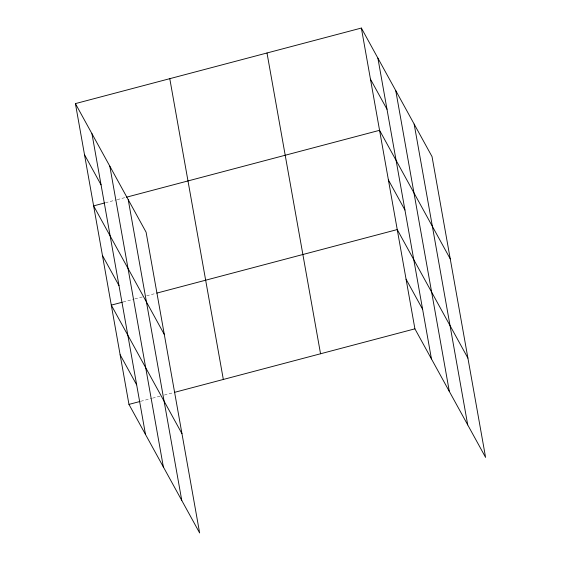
<?xml version="1.0" encoding="UTF-8"?>
<svg xmlns="http://www.w3.org/2000/svg" width="561" height="561" viewBox="0 0 561 561"><rect width="100%" height="100%" fill="white"/><g stroke="black" fill="none" stroke-linecap="round" stroke-linejoin="round"><path stroke-width="0.42" stroke-dasharray="2.81 2.1" d="M105.419 202.759L116.372 199.863M117.214 199.646L125.636 197.416M123.09 302.021L134.044 299.125M134.885 298.901L142.466 296.902M146.68 295.787L155.944 293.34M140.762 401.276L151.715 398.387M152.557 398.163L160.137 396.157M164.352 395.042L173.615 392.595"/><path stroke-width="0.84" d="M75.412 103.61L146.091 232.163L199.639 532.95L128.967 404.397L75.412 103.61L361.361 28.05L432.033 156.603L485.588 457.39L414.909 328.837L361.361 28.05M104.577 202.984L93.624 205.88L164.296 334.433M126.477 197.191L379.566 130.313L450.245 258.873M122.249 302.239L111.295 305.135L181.967 433.688M156.792 293.115L397.237 229.575L467.916 358.128M128.967 404.397L139.92 401.501M174.457 392.37L414.909 328.837M370.463 79.185L386.999 109.255M388.401 179.948L404.937 210.017M406.073 279.203L422.608 309.272M84.522 154.745L101.05 184.814M102.46 255.507L118.988 285.577M120.131 354.762L136.66 384.832M414.165 124.107L467.72 424.887M395.757 90.623L449.312 391.403M377.89 58.12L431.444 358.9M267.001 52.986L320.548 353.767M169.78 78.673L223.327 379.46M128.224 199.667L181.771 500.447M109.816 166.182L163.363 466.962M91.948 133.679L145.495 434.466"/></g></svg>
